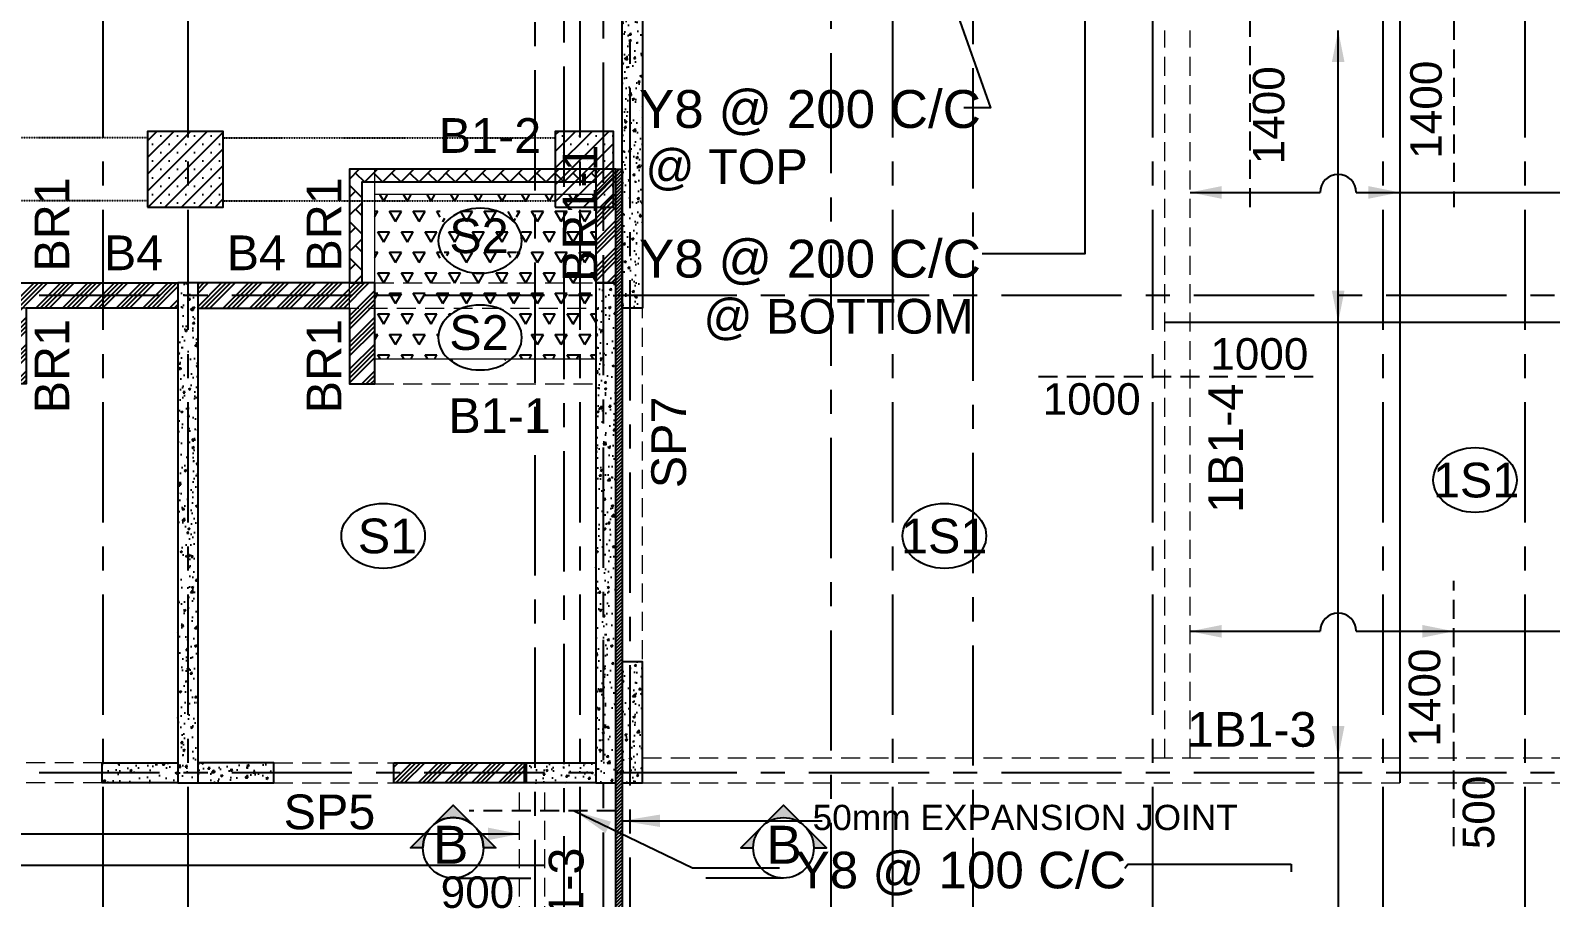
# Model space of a CAD drawing. Header units: inches. Extents: x 278200 to 407749, y -182622 to -96622.
# Drawn here: x 314143 to 326184, y -145961 to -139094 of the extents above; entities that cross this region are included whole.
import ezdxf
from ezdxf.enums import TextEntityAlignment as Align

# ---------------------------------------------------------------- set-up
doc = ezdxf.new("R2010")
doc.units = ezdxf.units.IN
doc.header["$MEASUREMENT"] = 0
for name, pattern in [('CENTER', [50.8, 31.75, -6.35, 6.35, -6.35]), ('DASHED2', [9.525, 6.35, -3.175]), ('Hidden', [3, 2, -1])]:
    doc.linetypes.add(name, pattern=pattern)
for name, color, linetype in [('160 R.C. WALL HAT', 8, 'Continuous'), ('160 R.C.WALL', 6, 'Continuous'), ('2', 5, 'Continuous'), ('5', 2, 'Continuous'), ('AR-Column', 40, 'Continuous'), ('AR-Hidden', 251, 'DASHED2'), ('ARROW', 5, 'Continuous'), ('BAL. PARAPET WALL', 4, 'Continuous'), ('BEAM TEXT', 4, 'Continuous'), ('DIM', 251, 'Continuous'), ('GRID', 8, 'CENTER'), ('NON S.WALL HATCH', 8, 'Continuous'), ('NON STRUC R.C.WALL', 6, 'Continuous'), ('NON.STRUC.R.C.WALLS', 1, 'Continuous'), ('PARAPET WALL', 4, 'Continuous'), ('SEC TXT', 11, 'Continuous'), ('SECOND FLOOR BEAM', 6, 'Continuous'), ('SECOND FLOOR SLAB', 4, 'Continuous'), ('Section', 1, 'Continuous'), ('SLAB ARROW', 5, 'Continuous'), ('SLAB DIS', 32, 'Continuous'), ('SPANRAL BEAM', 3, 'Continuous'), ('SUNKEN', 8, 'Continuous'), ('TEXT-1', 3, 'Continuous')]:
    doc.layers.add(name, color=color, linetype=linetype)
for name, color, linetype, lineweight in [('BEAMS', 3, 'Continuous', 0), ('SLAB CIR', 1, 'Continuous', 25), ('SLAB REIN', 31, 'Continuous', 0), ('SLAB TXT', 3, 'Continuous', 0)]:
    doc.layers.add(name, color=color, linetype=linetype, lineweight=lineweight)
doc.styles.add('T200', font='sanss___.ttf', dxfattribs={"height": 275})
doc.styles.add('T300', font='sanss___.ttf', dxfattribs={"height": 350})
doc.dimstyles.new('T 300', dxfattribs={"dimtxt": 275, "dimasz": 150, "dimexe": 1, "dimexo": 0, "dimgap": 50, "dimtad": 1, "dimdec": 0, "dimrnd": 5, "dimdsep": 46, "dimtxsty": 'T200', "dimblk": 'ARCHTICK', "dimcen": 2.5, "dimdle": 1, "dimclrd": 5, "dimclre": 253, "dimclrt": 4, "dimadec": 0, "dimazin": 0, "dimtfac": 1, "dimtdec": 0, "dimtmove": 2, "dimatfit": 3, "dimfxl": 0, "dimarcsym": 0})
pattern_1 = [(45, (2626358.34, -262274.72), (-106.066017, 106.066017), []), (45, (2626393.7, -262274.72), (-106.066017, 106.066017), []), (45, (2626429.05, -262274.72), (-106.066017, 106.066017), []), (45, (2626464.41, -262274.72), (-106.066017, 106.066017), [])]
pattern_2 = [(50, (2464819.82, 90702.12), (179.315046, -15.688034), [18.75, -206.25]), (355, (2464819.82, 90702.12), (-34.687833, 188.048033), [15, -165]), (100.4514445, (2464834.76, 90700.82), (144.627212, 172.359998), [15.935048, -175.285528]), (46.1842, (2464819.82, 90752.12), (266.810333, -41.37982), [28.125, -309.375]), (96.635635, (2464842.05, 90748.67), (233.665486, 243.52965), [23.902586, -262.92844]), (351.184164, (2464819.82, 90752.12), (233.665486, 243.52965), [22.5, -247.5]), (21, (2464844.82, 90739.62), (149.226763, -100.654723), [18.75, -206.25]), (326, (2464844.82, 90739.62), (60.828833, 181.287511), [15, -165]), (71.451445, (2464857.25, 90731.23), (210.055594, 80.632788), [15.935047, -175.285528]), (37.5, (2464819.816, 90702.12), (3.0399638, 83.2234635), [0, -163, 0, -167.5, 0, -165.625]), (7.5, (2464819.82, 90702.12), (65.7673844, 98.602928), [0, -95.5, 0, -159.25, 0, -63.125]), (327.5, (2464764.066, 90702.12), (133.455609, -5.638718), [0, -62.5, 0, -195, 0, -258.75]), (317.5, (2464739.07, 90702.12), (145.7965423, 25.0262456), [0, -81.25, 0, -129.5, 0, -183.75])]
pattern_3 = [(45, (-131825.64, 75915.45), (-66.29126, 66.29126), []), (45, (-131759.35, 75915.45), (-66.29126, 66.29126), [0, -93.75])]

# ---------------------------------------------------------------- blocks, each defined once
blk = doc.blocks.new('_ARCHTICK')
at = {"color": 0, "linetype": 'ByBlock', "const_width": 0.15}
blk.add_lwpolyline([(-0.5, -0.5), (0.5, 0.5)], dxfattribs=at)
blk = doc.blocks.new('A$C02F31347')
at = {"layer": '5', "linetype": 'Continuous', "ltscale": 0.01}
for p, q in [((-5168, 0), (-5275, -138, 7)), ((-5168, 0), (0, 0)), ((0, 0), (0, -236))]:
    blk.add_line(p, q, dxfattribs=at)
blk = doc.blocks.new('A$C02A55DAE')
at = {"layer": 'NON S.WALL HATCH'}
h = blk.add_hatch(dxfattribs=at)
h.set_pattern_fill('SACNCR', color=256, scale=1000)
h.set_pattern_definition(pattern_3)
h.paths.add_polyline_path([(29810, 600), (30410, 600), (30410, 1200), (29810, 1200)])
h = blk.add_hatch(dxfattribs=at)
h.set_pattern_fill('SACNCR', color=256, scale=1000)
h.set_pattern_definition(pattern_3)
h.paths.add_polyline_path([(33040, 600), (33500, 600), (33500, 1200), (33040, 1200)])
at = {"layer": 'AR-Column', "color": 4, "elevation": -29}
for points in [[(29810, 600), (30410, 600), (30410, 1200), (29810, 1200)], [(33040, 600), (33500, 600), (33500, 1200), (33040, 1200)]]:
    blk.add_lwpolyline(points, close=True, dxfattribs=at)
at = {"layer": 'AR-Hidden', "ltscale": 0.009}
for p, q in [((29816, 1150, -29), (27106, 1150, -29)), ((30404, 1150, -29), (33040, 1150, -29)), ((29816, 650, -29), (27106, 650, -29)), ((30404, 650, -29), (33040, 650, -29))]:
    blk.add_line(p, q, dxfattribs=at)

msp = doc.modelspace()

# ---------------------------------------------------------------- hatches: boundary and pattern name
at = {"layer": '160 R.C. WALL HAT'}
h = msp.add_hatch(dxfattribs=at)
h.set_pattern_fill('AR-CONC', color=256, scale=25)
h.set_pattern_definition(pattern_2)
h.paths.add_polyline_path([(318830.7, -141293.7), (318990.7, -141293.7), (318990.7, -138893.8), (318830.7, -138893.8)])
h = msp.add_hatch(dxfattribs=at)
h.set_pattern_fill('AR-CONC', color=256, scale=25)
h.set_pattern_definition(pattern_2)
h.paths.add_polyline_path([(315470.7, -141093.7), (315310.7, -141093.7), (315310.7, -145053.7), (315470.7, -145053.7)])
h = msp.add_hatch(dxfattribs=at)
h.set_pattern_fill('AR-CONC', color=256, scale=25)
h.set_pattern_definition(pattern_2)
h.paths.add_polyline_path([(318780.7, -141093.7), (318620.7, -141093.7), (318620.7, -145053.7), (318780.7, -145053.7)])
h = msp.add_hatch(dxfattribs=at)
h.set_pattern_fill('AR-CONC', color=256, scale=25)
h.set_pattern_definition(pattern_2)
h.paths.add_polyline_path([(318990.7, -144093.7), (318830.7, -144093.7), (318830.7, -145053.7), (318990.7, -145053.7)])
h = msp.add_hatch(dxfattribs=at)
h.set_pattern_fill('AR-CONC', color=256, scale=25)
h.set_pattern_definition(pattern_2)
h.paths.add_polyline_path([(314710.7, -144893.7), (314710.7, -145053.7), (315310.7, -145053.7), (315310.7, -144893.7)])
h = msp.add_hatch(dxfattribs=at)
h.set_pattern_fill('AR-CONC', color=256, scale=25)
h.set_pattern_definition(pattern_2)
h.paths.add_polyline_path([(316070.7, -145053.7), (316070.7, -144893.7), (315470.7, -144893.7), (315470.7, -145053.7)])
h = msp.add_hatch(dxfattribs=at)
h.set_pattern_fill('AR-CONC', color=256, scale=25)
h.set_pattern_definition(pattern_2)
h.paths.add_polyline_path([(318057.6, -144893.7), (318620.7, -144893.7), (318620.7, -145053.7), (318057.6, -145053.7)])
at = {"layer": '2'}
h = msp.add_hatch(dxfattribs=at)
h.set_pattern_fill('ANSI31', color=1, scale=150, style=0)
h.set_pattern_definition([(45, (280308.292, -21903.515), (-13.2582521, 13.2582521), [])])
h.paths.add_polyline_path([(318780.7, -140193.7), (318830.7, -140193.7), (318830.7, -146853.7), (318780.7, -146853.7)])
at = {"layer": 'BAL. PARAPET WALL'}
h = msp.add_hatch(dxfattribs=at)
h.set_pattern_fill('AR-HBONE', color=256, angle=-90, style=0)
h.set_pattern_definition([(315, (815302.01, 1984864.57), (143.684098, -4e-14), [304.8, -101.6]), (45, (815373.85, 1984792.73), (143.684098, -4e-14), [304.8, -101.6])])
h.paths.add_polyline_path([(318620.7, -140293.7), (318620.7, -140193.7), (316670.7, -140193.7), (316670.7, -141093.7), (316770.7, -141093.7), (316770.7, -140293.7)])
at = {"layer": 'NON STRUC R.C.WALL'}
h = msp.add_hatch(dxfattribs=at)
h.set_pattern_fill('ANSI34', color=1, scale=200)
h.set_pattern_definition([(45, (2632978.34, -262314.72), (-106.066017, 106.066017), []), (45, (2633013.7, -262314.72), (-106.066017, 106.066017), []), (45, (2633049.05, -262314.72), (-106.066017, 106.066017), []), (45, (2633084.41, -262314.72), (-106.066017, 106.066017), [])])
h.paths.add_polyline_path([(318620.7, -141093.7), (318780.7, -141093.7), (318780.7, -140193.7), (318620.7, -140193.7)])
h = msp.add_hatch(dxfattribs=at)
h.set_pattern_fill('ANSI34', color=1, scale=200)
h.set_pattern_definition(pattern_1)
h.paths.add_polyline_path([(315310.7, -141293.7), (314110.7, -141293.7), (314110.7, -141893.7), (313910.7, -141893.7), (313910.7, -141093.7), (315310.7, -141093.7)])
h = msp.add_hatch(dxfattribs=at)
h.set_pattern_fill('ANSI34', color=1, scale=200)
h.set_pattern_definition(pattern_1)
h.paths.add_polyline_path([(315470.7, -141293.7), (316670.7, -141293.7), (316670.7, -141893.7), (316870.7, -141893.7), (316870.7, -141093.7), (315470.7, -141093.7)])
h = msp.add_hatch(dxfattribs=at)
h.set_pattern_fill('ANSI34', color=1, scale=200)
h.set_pattern_definition(pattern_1)
h.paths.add_polyline_path([(317020.7, -144893.7), (318070.7, -144893.7), (318070.7, -145053.7), (317020.7, -145053.7)])
at = {"layer": 'Section'}
h = msp.add_hatch(color=30, dxfattribs=at)
edge = h.paths.add_edge_path()
edge.add_line((317251.6, -145567.3), (317152.3, -145567.3))
edge.add_line((317152.3, -145567.3), (317491.3, -145228.3))
edge.add_line((317491.3, -145228.3), (317830.3, -145567.3))
edge.add_line((317830.3, -145567.3), (317731, -145567.3))
edge.add_arc((317491.3, -145567.3), 239.7, 0, 180)
h = msp.add_hatch(color=30, dxfattribs=at)
edge = h.paths.add_edge_path()
edge.add_line((320348, -145567.3), (320447.3, -145567.3))
edge.add_line((320447.3, -145567.3), (320108.3, -145228.3))
edge.add_line((320108.3, -145228.3), (319769.3, -145567.3))
edge.add_line((319769.3, -145567.3), (319868.6, -145567.3))
edge.add_arc((320108.3, -145567.3), 239.7, 0, 180, ccw=False)
at = {"layer": 'SUNKEN'}
h = msp.add_hatch(dxfattribs=at)
h.set_pattern_fill('TRIANG', color=256, scale=500)
h.set_pattern_definition([(60, (2581941.19, -367452.33), (-93.75, 162.379763), [93.75, -93.75]), (120, (2581941.19, -367452.33), (-187.5, 1e-07), [93.75, -93.75]), (0, (2581894.31, -367371.14), (93.75, 162.379763), [93.75, -93.75])])
edge = h.paths.add_edge_path(flags=16)
edge.add_ellipse((317704.6, -140719.4), major_axis=(331, 0), ratio=0.77685, start_angle=0, end_angle=360, ccw=False)
h.paths.add_polyline_path([(317389.2, -140937.5), (317994.3, -140937.5), (317994.3, -140506.4), (317389.2, -140506.4)], flags=16)
h.paths.add_polyline_path([(317558.5, -141295.3), (317563, -141293.7), (316870.7, -141293.7), (316870.7, -141693.7), (317509.5, -141693.7), (317502.7, -141729.8), (317492.4, -141723.4), (317482.5, -141716.7), (317472.9, -141709.7), (317463.7, -141702.4), (317454.9, -141694.8), (317446.4, -141686.9), (317438.4, -141678.8), (317430.8, -141670.5), (317423.6, -141661.9), (317416.9, -141653.1), (317410.6, -141644.2), (317404.8, -141635), (317399.5, -141625.6), (317394.6, -141616.1), (317390.2, -141606.5), (317386.4, -141596.7), (317383, -141586.8), (317380.2, -141576.8), (317377.8, -141566.8), (317376, -141556.7), (317374.7, -141546.5), (317373.9, -141536.3), (317373.6, -141526), (317373.9, -141515.8), (317374.7, -141505.6), (317376, -141495.4), (317377.8, -141485.3), (317380.2, -141475.3), (317383, -141465.3), (317386.4, -141455.4), (317390.2, -141445.6), (317394.6, -141436), (317399.5, -141426.5), (317404.8, -141417.1), (317410.6, -141407.9), (317416.9, -141399), (317423.6, -141390.2), (317430.8, -141381.6), (317438.4, -141373.3), (317446.4, -141365.2), (317454.9, -141357.3), (317463.7, -141349.7), (317472.9, -141342.4), (317482.5, -141335.4), (317492.4, -141328.7), (317502.7, -141322.3), (317513.3, -141316.2), (317524.2, -141310.5), (317535.3, -141305.1), (317546.8, -141300)])
h.paths.add_polyline_path([(318620.7, -141093.7), (318620.7, -140393.7), (316870.7, -140393.7), (316870.7, -141093.7)])
h.paths.add_polyline_path([(318620.7, -141293.7), (318620.7, -141093.7), (316870.7, -141093.7), (316870.7, -141293.7)])
h.paths.add_polyline_path([(318620.7, -141733.7), (318620.7, -141293.7), (317846.3, -141293.7), (317850.8, -141295.3), (317862.5, -141300), (317873.9, -141305.1), (317885.1, -141310.5), (317896, -141316.2), (317906.6, -141322.3), (317916.8, -141328.7), (317926.8, -141335.4), (317936.3, -141342.4), (317945.6, -141349.7), (317954.4, -141357.3), (317962.8, -141365.2), (317970.9, -141373.3), (317978.5, -141381.6), (317985.6, -141390.2), (317992.4, -141399), (317998.7, -141407.9), (318004.5, -141417.1), (318009.8, -141426.5), (318014.7, -141436), (318019, -141445.6), (318022.9, -141455.4), (318026.3, -141465.3), (318029.1, -141475.3), (318031.5, -141485.3), (318033.3, -141495.4), (318034.6, -141505.6), (318035.4, -141515.8), (318035.6, -141526), (318035.4, -141536.3), (318034.6, -141546.5), (318033.3, -141556.7), (318031.5, -141566.8), (318029.1, -141576.8), (318026.3, -141586.8), (318022.9, -141596.7), (318019, -141606.5), (318014.7, -141616.1), (318009.8, -141625.6), (318004.5, -141635), (317998.7, -141644.2), (317992.4, -141653.1), (317985.6, -141661.9), (317978.5, -141670.5), (317970.9, -141678.8), (317962.8, -141686.9), (317954.4, -141694.8), (317945.6, -141702.4), (317936.3, -141709.7), (317926.8, -141716.7), (317916.8, -141723.4), (317906.6, -141729.8), (317899.8, -141693.7), (318620.7, -141693.7)])

# ---------------------------------------------------------------- linework, layer by layer
at = {"layer": '160 R.C.WALL', "elevation": 14.7}
for points in [[(318990.7, -141293.7), (318830.7, -141293.7), (318830.7, -138893.8), (318990.7, -138893.8)], [(315310.7, -145053.7), (315470.7, -145053.7), (315470.7, -141093.7), (315310.7, -141093.7)], [(318620.7, -145053.7), (318780.7, -145053.7), (318780.7, -141093.7), (318620.7, -141093.7)], [(318830.7, -145053.7), (318990.7, -145053.7), (318990.7, -144093.7), (318830.7, -144093.7)], [(318057.6, -144893.7), (318620.7, -144893.7), (318620.7, -145053.7), (318057.6, -145053.7)]]:
    msp.add_lwpolyline(points, close=True, dxfattribs=at)
for points in [[(315310.7, -145053.7), (314710.7, -145053.7), (314710.7, -144893.7), (315310.7, -144893.7)], [(315470.7, -145053.7), (316070.7, -145053.7), (316070.7, -144893.7), (315470.7, -144893.7)]]:
    msp.add_lwpolyline(points, dxfattribs=at)
at = {"layer": '2', "color": 1, "elevation": 14.7}
msp.add_lwpolyline([(318780.7, -140193.7), (318830.7, -140193.7), (318830.7, -146853.7), (318780.7, -146853.7)], close=True, dxfattribs=at)
at = {"layer": '2', "color": 7}
for points in [[(324451.2, -139343.8, 14.7), (324501.2, -139093.8, 14.7), (324551.2, -139343.8, 14.7)], [(323578, -140327.1, 41), (323328, -140377.1, 41), (323578, -140427.1, 41)], [(324740.3, -140327.1, 14.7), (324990.3, -140377.1, 14.7), (324740.3, -140427.1, 14.7)], [(324451.2, -141155.6, 20.7), (324501.2, -141405.6, 20.7), (324551.2, -141155.6, 20.7)], [(323578, -143802.4, 41), (323328, -143852.4, 41), (323578, -143902.4, 41)], [(325168, -143802.4, 27.7), (325418, -143852.4, 27.7), (325168, -143902.4, 27.7)], [(324451.2, -144603.7, 14.7), (324501.2, -144853.7, 14.7), (324551.2, -144603.7, 14.7)], [(317767.6, -145407.2, 14.7), (318017.6, -145457.2, 14.7), (317767.6, -145507.2, 14.7)]]:
    msp.add_solid(points, dxfattribs=at)
at = {"layer": '5', "linetype": 'Hidden', "ltscale": 75}
for p, q in [((323804.9, -140493.8, 14.7), (323804.9, -138293.8, 14.7)), ((325418, -138343.8, 14.7), (325418, -140493.8, 14.7)), ((322128, -141833.4, 20.7), (324328, -141833.4, 20.7)), ((325418, -145553.6, 14.7), (325418, -143453.7, 14.7)), ((318780.7, -145275.2, 14.7), (317617.6, -145275.2, 14.7))]:
    msp.add_line(p, q, dxfattribs=at)
at = {"layer": '5'}
for p, q in [((324990.3, -138893.8, 14.7), (324990.3, -145053.6, 14.7)), ((323128, -141405.6, 20.7), (327609.3, -141405.6, 20.7)), ((285490.7, -145705, 14.7), (318217.6, -145705, 14.7))]:
    msp.add_line(p, q, dxfattribs=at)
at = {"layer": 'BAL. PARAPET WALL', "elevation": 14.7}
msp.add_lwpolyline([(318620.7, -140293.7), (318620.7, -140193.7), (316670.7, -140193.7), (316670.7, -141093.7), (316770.7, -141093.7), (316770.7, -140293.7), (318620.7, -140293.7)], dxfattribs=at)
at = {"layer": 'BEAMS', "linetype": 'Hidden', "ltscale": 75}
for p, q in [((323128, -144853.7, 29.5), (323128, -139093.8, 14.7)), ((323328, -144853.7, 43.5), (323328, -139093.8, 28.8)), ((316870.7, -141093.7, 14.7), (318620.7, -141093.7, 14.7)), ((315310.7, -141293.7, 14.7), (312160.7, -141293.7, 14.7)), ((315470.7, -141293.7, 14.7), (318620.7, -141293.7, 14.7)), ((318990.7, -144073.7, 14.7), (318990.7, -141293.7, 14.7)), ((316870.7, -141893.7, 14.7), (318620.7, -141893.7, 14.7)), ((314710.7, -144893.7, 14.7), (312710.7, -144893.7, 14.7)), ((316070.7, -144893.7, 14.7), (318070.7, -144893.7, 14.7)), ((318990.7, -144853.7, 14.7), (327449.3, -144853.7, 14.7)), ((314710.7, -145053.7, 14.7), (312710.7, -145053.7, 14.7)), ((316070.7, -145053.7, 14.7), (318070.7, -145053.7, 14.7)), ((318017.6, -146853.7, 14.7), (318017.6, -145053.7, 14.7)), ((318217.6, -146853.7, 14.7), (318217.6, -145053.7, 14.7)), ((318990.7, -145053.7, 14.7), (327449.3, -145053.6, 14.7))]:
    msp.add_line(p, q, dxfattribs=at)
at = {"layer": 'BEAMS', "color": 4, "linetype": 'Continuous', "ltscale": 0.01}
for p, q in [((316670.7, -141893.7, 14.7), (316670.7, -140193.7, 14.7)), ((318620.7, -140193.7, 14.7), (316670.7, -140193.7, 14.7)), ((316870.7, -141893.7, 14.7), (316870.7, -140193.7, 14.7)), ((318620.7, -140393.7, 14.7), (316870.7, -140393.7, 14.7)), ((315310.7, -141093.7, 14.7), (313910.7, -141093.7, 14.7)), ((315470.7, -141093.7, 14.7), (316870.7, -141093.7, 14.7)), ((318830.7, -144073.7, 14.7), (318830.7, -141293.7, 14.7)), ((316870.7, -141693.7, 14.7), (318620.7, -141693.7, 14.7))]:
    msp.add_line(p, q, dxfattribs=at)
at = {"layer": 'GRID', "ltscale": 30}
for p, q in [((314715.7, -134417.5, 14.7), (314715.7, -165454.1, 14.7)), ((315390.7, -134417.5, 14.7), (315390.7, -165454.1, 14.7)), ((318495.7, -134417.5, 14.7), (318495.7, -165454.1, 14.7)), ((320971, -134417.5, 14.7), (320971, -165454.1, 14.7)), ((323031, -134417.5, 14.7), (323031, -165454.1, 14.7)), ((324854.6, -134417.5, 14.7), (324854.6, -165454.1, 14.7)), ((325979.3, -134417.5, 14.7), (325979.3, -165454.1, 14.7)), ((320482.6, -134700.9, 14.7), (320482.6, -165454.1, 14.7)), ((318137.8, -134836.8, 14.7), (318137.8, -165454.1, 14.7)), ((318367.8, -134807, 14.7), (318367.8, -165454.1, 14.7)), ((318680.7, -134776.8, 14.7), (318680.7, -165454.1, 14.7)), ((321607.2, -134820.1, 14.7), (321607.2, -165454.1, 14.7)), ((318890.7, -134976, 14.7), (318890.7, -165454.1, 14.7)), ((366982.1, -141193.7, 14.7), (280837.7, -141193.7, 14.7)), ((366982.1, -144973.7, 14.7), (280837.7, -144973.7, 14.7))]:
    msp.add_line(p, q, dxfattribs=at)
at = {"layer": 'NON.STRUC.R.C.WALLS', "elevation": 14.7}
for points in [[(318620.7, -141093.7), (318780.7, -141093.7), (318780.7, -140193.7), (318620.7, -140193.7)], [(317020.7, -144893.7), (318070.7, -144893.7), (318070.7, -145053.7), (317020.7, -145053.7)]]:
    msp.add_lwpolyline(points, close=True, dxfattribs=at)
for points in [[(315310.7, -141293.7), (314110.7, -141293.7), (314110.7, -141893.7), (313910.7, -141893.7), (313910.7, -141093.7), (315310.7, -141093.7)], [(315470.7, -141293.7), (316670.7, -141293.7), (316670.7, -141893.7), (316870.7, -141893.7), (316870.7, -141093.7), (315470.7, -141093.7)]]:
    msp.add_lwpolyline(points, dxfattribs=at)
at = {"layer": 'PARAPET WALL'}
msp.add_line((316670.7, -141893.7, 14.7), (316870.7, -141893.7, 14.7), dxfattribs=at)
at = {"layer": 'Section', "color": 30}
for p, q in [((317491.3, -145807), (318105.8, -145807)), ((320108.3, -145807), (319493.8, -145807))]:
    msp.add_line(p, q, dxfattribs=at)
for points in [[(317251.6, -145567.3), (317152.3, -145567.3), (317491.3, -145228.3), (317830.3, -145567.3), (317731, -145567.3, 1)], [(320348, -145567.3), (320447.3, -145567.3), (320108.3, -145228.3), (319769.3, -145567.3), (319868.6, -145567.3, -1)]]:
    msp.add_lwpolyline(points, format="xyb", close=True, dxfattribs=at)
for centre in [(317491.3, -145567.3), (320108.3, -145567.3)]:
    msp.add_circle(centre, 239.7, dxfattribs=at)
at = {"layer": 'SLAB ARROW'}
for p, q in [((324501.2, -144853.7, 14.7), (324501.2, -139093.8, 14.7)), ((323328, -140377.1, 41), (324357.9, -140377.1, 34.4)), ((324644.6, -140377.1, 32.6), (326381.7, -140377.1, 21.5)), ((323328, -143852.4, 41), (324357.9, -143852.4, 34.4)), ((324644.7, -143852.4, 32.6), (326381.7, -143852.3, 21.5)), ((285690.7, -145457.2, 14.7), (318017.6, -145457.2, 14.7))]:
    msp.add_line(p, q, dxfattribs=at)
at = {"layer": 'SLAB ARROW', "elevation": 14.7}
for points in [[(321460.8, -138893.8), (321747.9, -139705.7), (321536.6, -139705.7)], [(322493.4, -138893.8), (322493.4, -140863.2), (321681.5, -140863.2)], [(324501.2, -144853.7), (324501.2, -146241.5), (325001.8, -146241.5)]]:
    msp.add_lwpolyline(points, dxfattribs=at)
at = {"layer": 'SLAB ARROW'}
for centre in [(324501.2, -140377.1, 33.5), (324501.3, -143852.4, 33.5)]:
    msp.add_arc(centre, 143.4, 0.00059, 180.00059, dxfattribs=at)
at = {"layer": 'SLAB CIR', "extrusion": (0, 0, -1)}
for centre in [(317704.6, -140759.4, -0.7), (317704.6, -141526, -0.7)]:
    msp.add_ellipse(centre, major_axis=(331, 0), ratio=0.77685, dxfattribs=at)
at = {"layer": 'SLAB CIR'}
for centre in [(325584.8, -142654.5, 14), (316936.9, -143096.8, -0.7), (321382.4, -143096.8, 14)]:
    msp.add_ellipse(centre, major_axis=(-331, 0), ratio=0.77685, dxfattribs=at)

# ---------------------------------------------------------------- block references
at = {"layer": 'DIM', "color": 1}
msp.add_blockref('A$C02A55DAE', (285260.7, -141093.7, 29.5), dxfattribs=at)
at = {"layer": 'DIM', "xscale": 0.25, "yscale": 0.25, "zscale": 0.25}
msp.add_blockref('A$C02F31347', (324129.6, -145697.7), dxfattribs=at)

# ---------------------------------------------------------------- texts
at = {"layer": 'BEAM TEXT', "style": 'T300'}
for s, p in [('B1-2', (317377.3, -140063.7)), ('B4', (314725, -140992.8)), ('B4', (315697.8, -140992.8)), ('B1-1', (317453.8, -142281.9))]:
    msp.add_text(s, height=275, dxfattribs=at).set_placement(p)
for s, p in [('BR1-1', (318634, -141086.1)), ('BR1', (314450.6, -141003.8)), ('BR1', (316605.8, -141003.8)), ('BR1', (314450.6, -142126.1)), ('BR1', (316605.8, -142126.1)), ('B1-3', (318523.8, -146376.6))]:
    msp.add_text(s, height=275, rotation=90, dxfattribs=at).set_placement(p)
at = {"layer": 'SEC TXT', "color": 4, "style": 'T300'}
for p in [(317472.3, -145542.8), (320112.9, -145542.8)]:
    msp.add_text('B', height=300, dxfattribs=at).set_placement(p, align=Align.MIDDLE_CENTER)
at = {"layer": 'SECOND FLOOR BEAM', "style": 'T300'}
msp.add_text('1B1-4', height=275, rotation=90, dxfattribs=at).set_placement((323746.6, -142916.5))
msp.add_text('1B1-3', height=275, dxfattribs=at).set_placement((323304.4, -144766.7))
at = {"layer": 'SECOND FLOOR SLAB', "style": 'T300'}
for p in [(325251.8, -142792.4), (321038.8, -143234.8)]:
    msp.add_text('1S1', height=275, dxfattribs=at).set_placement(p)
at = {"layer": 'SLAB DIS', "style": 'T200'}
for s, p in [('1400', (324075.4, -140154.3)), ('1400', (325321.5, -140110.2)), ('1400', (325309.2, -144765.7)), ('500', (325737.5, -145578.4))]:
    msp.add_text(s, height=250, rotation=90, dxfattribs=at).set_placement(p)
for s, p in [('1000', (323488, -141780.8)), ('1000', (322160.1, -142137.6)), ('900', (317392.6, -146043.2))]:
    msp.add_text(s, height=250, dxfattribs=at).set_placement(p)
at = {"layer": 'SLAB REIN', "color": 3, "style": 'T200'}
for s, height, p in [('Y8 @ 200 C/C', 300, (318963.3, -139866.3)), ('Y8 @ 200 C/C', 300, (318963.3, -141051.4)), ('Y8 @ 100 C/C', 290, (320204, -145888.2))]:
    msp.add_text(s, height=height, dxfattribs=at).set_placement(p)
at = {"layer": 'SLAB REIN', "color": 30, "style": 'T200'}
for s, p in [('@ TOP', (319014.3, -140310)), ('@ BOTTOM', (319473.8, -141495.1))]:
    msp.add_text(s, height=275, dxfattribs=at).set_placement(p)
at = {"layer": 'SLAB TXT', "style": 'T300'}
for s, p in [('S2', (317461, -140857.4)), ('S2', (317461, -141624)), ('S1', (316736.2, -143234.8))]:
    msp.add_text(s, height=275, dxfattribs=at).set_placement(p)
at = {"layer": 'SPANRAL BEAM', "style": 'T300'}
msp.add_text('SP7', height=275, rotation=90, dxfattribs=at).set_placement((319335.8, -142719.5))
msp.add_text('SP5', height=275, dxfattribs=at).set_placement((316148.7, -145420.1))
at = {"layer": 'TEXT-1', "style": 'T200'}
msp.add_text('50mm EXPANSION JOINT', height=200, dxfattribs=at).set_placement((320338.2, -145426.7))

# ---------------------------------------------------------------- leaders
at = {"layer": 'ARROW'}
for points, override in [([(318449.8, -145275.2, 14.7), (319388.3, -145724.7, 14.7), (320077.3, -145724.7, 14.7)], {"dimasz": 300, "dimtad": 0}), ([(318830.7, -145353.2, 14.7), (320415.4, -145353.2, 14.7)], {"dimasz": 300, "dimgap": 50, "dimtad": 0})]:
    msp.add_leader(points, dimstyle='T 300', override=override, dxfattribs=at)

doc.saveas('drawing.dxf')
